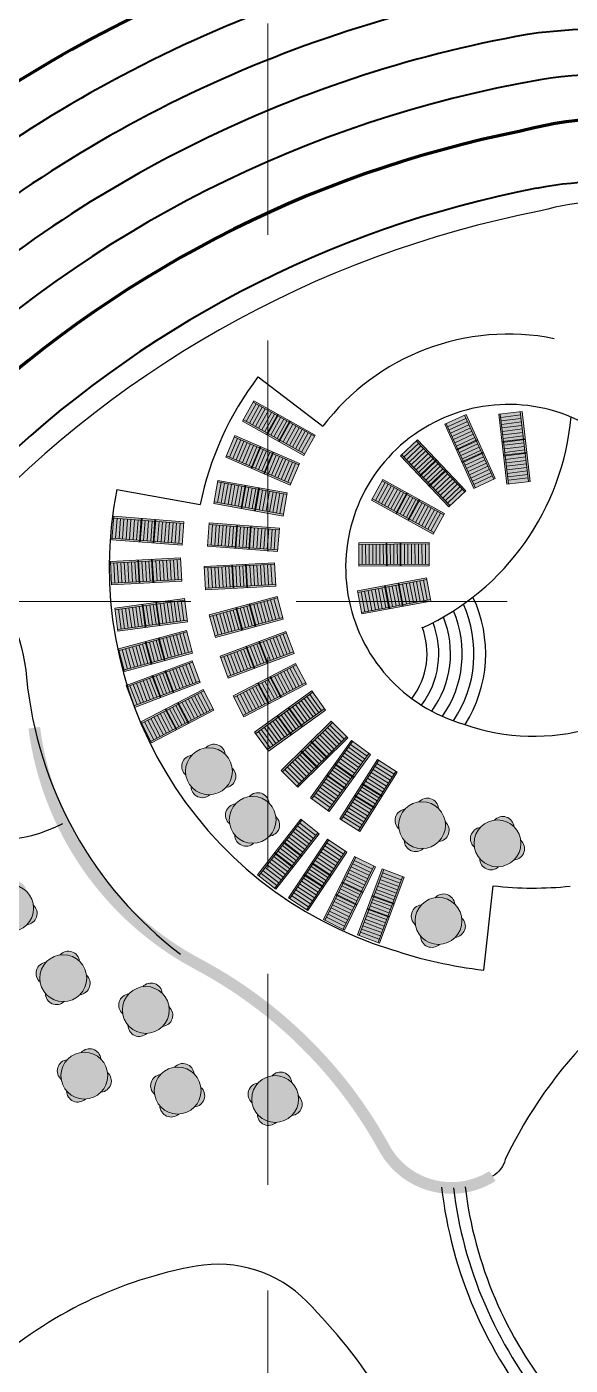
# Model space of a CAD drawing. Header units: feet. Extents: x 10084 to 13321, y 3329 to 8503.
# Drawn here: x 10956.2 to 11002.6, y 4882.5 to 4996.6 of the extents above; entities that cross this region are included whole.
import ezdxf

# ---------------------------------------------------------------- set-up
doc = ezdxf.new("R2010")
doc.units = ezdxf.units.FT
doc.header["$LTSCALE"] = 40
doc.header["$MEASUREMENT"] = 0
doc.linetypes.add('DASHED', pattern=[0.75, 0.5, -0.25])
doc.linetypes.add('HIDDEN', pattern=[0.375, 0.25, -0.125])
for name, color, linetype in [('amenity center', 31, 'Continuous'), ('GRID', 254, 'DASHED'), ('Level 1', 7, 'Continuous'), ('Level 8', 7, 'Continuous')]:
    doc.layers.add(name, color=color, linetype=linetype)

msp = doc.modelspace()

# ---------------------------------------------------------------- hatches: boundary and pattern name
at = {"layer": 'amenity center'}
for points in [[(10971.09, 4917.15), (10970.62, 4916.27, -0.242707), (10956.39, 4936.8), (10957.38, 4936.93, 0.242707)], [(10986.28, 4900.84), (10987.16, 4901.32, 0.1456), (10971.09, 4917.15), (10970.62, 4916.27, -0.1456)], [(10995.7, 4899.07), (10996.24, 4898.23, -0.435193), (10986.28, 4900.85), (10987.16, 4901.32, 0.435193)]]:
    msp.add_hatch(color=7, dxfattribs=at).paths.add_polyline_path(points)
at = {"layer": 'Level 8', "linetype": 'Continuous', "lineweight": 0}
for points in [[(10971.52, 4935.15, -0.658528), (10973.18, 4934.6, -0.163373), (10973.77, 4933.43, -0.644021), (10973.22, 4931.77, -0.183004), (10971.87, 4931.17, -0.65192), (10970.27, 4931.87, -0.130547), (10969.81, 4932.84, -0.639754), (10970.32, 4934.52, -0.175784)], [(10975.25, 4931, -0.658528), (10976.92, 4930.45, -0.163373), (10977.5, 4929.29, -0.644021), (10976.95, 4927.62, -0.183004), (10975.61, 4927.03, -0.65192), (10974, 4927.72, -0.130547), (10973.54, 4928.7, -0.639754), (10974.05, 4930.38, -0.175784)], [(10989.71, 4930.54, -0.658528), (10991.37, 4929.99, -0.163373), (10991.96, 4928.83, -0.644021), (10991.4, 4927.16, -0.183004), (10990.06, 4926.56, -0.65192), (10988.45, 4927.26, -0.130547), (10988, 4928.24, -0.639754), (10988.51, 4929.92, -0.175784)], [(10996.15, 4928.99, -0.658528), (10997.81, 4928.44, -0.163373), (10998.4, 4927.27, -0.644021), (10997.84, 4925.61, -0.183004), (10996.5, 4925.01, -0.65192), (10994.89, 4925.71, -0.130547), (10994.44, 4926.69, -0.639754), (10994.95, 4928.37, -0.175784)], [(10954.57, 4923.46, -0.658528), (10956.23, 4922.91, -0.163373), (10956.82, 4921.75, -0.644021), (10956.26, 4920.08, -0.183004), (10954.92, 4919.48, -0.65192), (10953.31, 4920.18, -0.130547), (10952.86, 4921.16, -0.639754), (10953.37, 4922.84, -0.175784)], [(10991.1, 4922.38, -0.658528), (10992.77, 4921.83, -0.163373), (10993.35, 4920.66, -0.644021), (10992.8, 4919, -0.183004), (10991.46, 4918.4, -0.65192), (10989.85, 4919.1, -0.130547), (10989.4, 4920.08, -0.639754), (10989.9, 4921.76, -0.175784)], [(10959.09, 4917.5, -0.658528), (10960.75, 4916.95, -0.163373), (10961.34, 4915.78, -0.644021), (10960.79, 4914.12, -0.183004), (10959.44, 4913.52, -0.65192), (10957.83, 4914.22, -0.130547), (10957.38, 4915.2, -0.639754), (10957.89, 4916.88, -0.175784)], [(10966.14, 4914.79, -0.658528), (10967.81, 4914.24, -0.163373), (10968.39, 4913.07, -0.644021), (10967.84, 4911.41, -0.183004), (10966.5, 4910.81, -0.65192), (10964.89, 4911.51, -0.130547), (10964.44, 4912.49, -0.639754), (10964.94, 4914.17, -0.175784)], [(10960.9, 4909.19, -0.658528), (10962.56, 4908.64, -0.163373), (10963.15, 4907.47, -0.644021), (10962.59, 4905.81, -0.183004), (10961.25, 4905.21, -0.65192), (10959.64, 4905.91, -0.130547), (10959.19, 4906.89, -0.639754), (10959.7, 4908.57, -0.175784)], [(10968.85, 4907.92, -0.658528), (10970.52, 4907.37, -0.163373), (10971.1, 4906.21, -0.644021), (10970.55, 4904.54, -0.183004), (10969.21, 4903.94, -0.65192), (10967.6, 4904.64, -0.130547), (10967.15, 4905.62, -0.639754), (10967.66, 4907.3, -0.175784)], [(10977.17, 4907.2, -0.658528), (10978.84, 4906.65, -0.163373), (10979.42, 4905.48, -0.644021), (10978.87, 4903.82, -0.183004), (10977.53, 4903.22, -0.65192), (10975.92, 4903.92, -0.130547), (10975.47, 4904.9, -0.639754), (10975.98, 4906.58, -0.175784)]]:
    msp.add_hatch(color=7, dxfattribs=at).paths.add_polyline_path(points)

# ---------------------------------------------------------------- linework, layer by layer
at = {"layer": 'amenity center', "color": 7}
for p, q in [((10975.98, 4966.77), (10981.51, 4962.57)), ((10963.94, 4957.18), (10971.05, 4955.89)), ((10995.24, 4916.21), (10996.05, 4923.39))]:
    msp.add_line(p, q, dxfattribs=at)
at = {"layer": 'amenity center', "color": 7, "ltscale": 100, "flags": 128}
msp.add_lwpolyline([(11019.02, 4977.96, 0.219647), (11000.11, 4980.92, 0.163548), (10949.94, 4952.46)], format="xyb", dxfattribs=at)
at = {"layer": 'amenity center', "color": 7, "flags": 128}
for points in [[(11039.65, 4973.75), (11025.93, 4971.81), (11025.93, 4971.81, 0.234085), (11016.77, 4964.6, -0.264082), (11010.26, 4961.64, -0.195173), (11004.1, 4962.67, 1.122536), (10993.54, 4937.17, 0.324137), (11013.43, 4942.97, -0.221236), (11035.9, 4951.09), (11035.9, 4951.09, 0.361224), (11049.84, 4959.9, 0.496013), (11039.65, 4973.75)], [(10963.94, 4957.18, 0.384941), (10987.36, 4917.97, 0.053527), (10995.24, 4916.21)], [(10950.27, 4952.81), (10952.25, 4950.51), (10952.25, 4950.51, -0.154541), (10956.23, 4941.14, 0.209057), (10969.35, 4917.57)], [(10945.75, 4929.44), (10948.43, 4928.31), (10948.43, 4928.31, 0.222526), (10959.32, 4928.7)], [(11004.67, 4922.21), (11006.41, 4917.84), (11006.41, 4917.84, -0.283343), (11004.72, 4910.86, 0.086741), (10997.07, 4900.07, -0.219861), (10995.97, 4898.65)], [(10975.62, 4862.76), (10978.91, 4862.35), (10978.91, 4862.35, 0.368693), (10988.5, 4870.29, 0.18739), (10986.58, 4879.88, 0.052592), (10980.14, 4887.96, 0.246937), (10970.69, 4890.97, 0.138303), (10953.15, 4882.48), (10953.15, 4882.48, -0.053735), (10945.06, 4876.73, 0.864338), (10950.41, 4862.76), (10950.41, 4862.76, -0.091176), (10971.78, 4863.59, -0.033734), (10975.62, 4862.76)]]:
    msp.add_lwpolyline(points, format="xyb", dxfattribs=at)
at = {"layer": 'amenity center', "color": 7}
for centre, radius, start, end in [((10997.34, 4950.53), 19.89, 78.6678, 142.7705), ((10997.34, 4950.53), 26.84, 142.7705, 168.479), ((10980.81, 4965.32), 21.96, 294.7541, 354.8694), ((10984.14, 4943.18), 10.26, 326.1094, 24.2303), ((10984.14, 4943.18), 11.26, 327.5543, 25.3458), ((10984.14, 4943.18), 8.26, 323.6632, 22.1729), ((10984.14, 4943.18), 9.26, 324.7849, 23.1674), ((10984.14, 4943.18), 6.26, 322.8158, 21.2713), ((10984.14, 4943.18), 7.26, 322.8158, 21.2713), ((10999.48, 4953.8), 30.6, 263.5708, 275.8789), ((11028.4, 4901.96), 37.01, 186.6184, 220.1767), ((11028.4, 4901.96), 36.01, 186.8856, 219.5997), ((11028.4, 4901.96), 35.01, 186.9129, 219.3002)]:
    msp.add_arc(centre, radius, start, end, dxfattribs=at)
at = {"layer": 'GRID', "color": 252, "linetype": 'HIDDEN', "lineweight": 0, "ltscale": 1.8}
for p, q in [((10976.84, 3736.89), (10976.76, 8414.93)), ((10169.24, 4947.64), (13236.21, 4947.64))]:
    msp.add_line(p, q, dxfattribs=at)
at = {"layer": 'Level 1', "color": 5, "linetype": 'Continuous', "lineweight": 70}
for centre, radius, start, end in [((11017.37, 4892.06), 117.52, 102.5721, 133.8134), ((11006.36, 4958.95), 29.84, 46.9915, 105.2866), ((11017.37, 4892.06), 97.52, 101.1582, 133.8134)]:
    msp.add_arc(centre, radius, start, end, dxfattribs=at)
at = {"layer": 'Level 1', "color": 5, "linetype": 'Continuous', "lineweight": 40}
for centre, radius, start, end in [((11017.37, 4892.06), 113.52, 101.9171, 133.8134), ((11002.39, 4963.02), 41, 51.9209, 101.9171), ((11003.37, 4962.2), 38, 51.1198, 101.289), ((11017.37, 4892.06), 109.52, 101.289, 133.8134), ((11004.4, 4961.38), 35, 50.027, 100.5945), ((11017.37, 4892.06), 105.52, 100.5945, 133.8134), ((11017.37, 4892.06), 101.52, 99.8236, 133.8134), ((11005.5, 4960.56), 32, 48.533, 99.8236), ((11017.13, 4892.51), 92, 100.8988, 134.2918), ((11005.79, 4951.42), 32, 58.4047, 100.8988)]:
    msp.add_arc(centre, radius, start, end, dxfattribs=at)
at = {"layer": 'Level 8', "color": 7, "linetype": 'Continuous', "lineweight": 0}
for p, q in [((10975.62, 4964.74), (10974.65, 4963)), ((10974.98, 4962.98), (10975.81, 4964.48)), ((10975.24, 4962.83), (10976.07, 4964.34)), ((10975.5, 4962.69), (10976.33, 4964.19)), ((10975.56, 4964.62), (10980.8, 4961.71)), ((10980.86, 4961.82), (10975.62, 4964.74)), ((10974.73, 4963.11), (10979.94, 4960.21)), ((10975.76, 4962.54), (10976.59, 4964.05)), ((10976.03, 4962.4), (10976.86, 4963.9)), ((10976.29, 4962.25), (10977.12, 4963.75)), ((10976.55, 4962.11), (10977.38, 4963.61)), ((10976.7, 4961.85), (10977.67, 4963.6)), ((10976.77, 4961.82), (10977.73, 4963.57)), ((10977.08, 4961.82), (10977.9, 4963.32)), ((10977.34, 4961.67), (10978.17, 4963.17)), ((10977.6, 4961.53), (10978.43, 4963.02)), ((10977.73, 4961.28), (10978.7, 4963.03)), ((10993.72, 4963.56), (10991.9, 4962.73)), ((10992.15, 4962.52), (10993.71, 4963.24)), ((10993.6, 4963.5), (10996.09, 4958.05)), ((10996.21, 4958.1), (10993.72, 4963.56)), ((10998.5, 4963.83), (10996.52, 4963.6)), ((10996.52, 4963.6), (10997.21, 4957.64)), ((10996.64, 4963.6), (10997.35, 4957.67)), ((10996.68, 4963.32), (10998.39, 4963.53)), ((10996.71, 4963.02), (10998.42, 4963.23)), ((10998.35, 4963.81), (10999.06, 4957.86)), ((10999.2, 4957.87), (10998.5, 4963.83)), ((10974.65, 4963), (10979.88, 4960.07)), ((10977.79, 4961.25), (10978.76, 4963)), ((10978.12, 4961.23), (10978.95, 4962.73)), ((10978.38, 4961.08), (10979.22, 4962.59)), ((10978.65, 4960.93), (10979.48, 4962.44)), ((10978.91, 4960.79), (10979.74, 4962.3)), ((10979.17, 4960.64), (10980, 4962.15)), ((10979.43, 4960.5), (10980.26, 4962)), ((10979.7, 4960.35), (10980.53, 4961.86)), ((10991.9, 4962.73), (10994.38, 4957.27)), ((10992.03, 4962.78), (10994.51, 4957.35)), ((10992.28, 4962.25), (10993.84, 4962.97)), ((10992.4, 4961.97), (10993.96, 4962.69)), ((10992.53, 4961.7), (10994.09, 4962.42)), ((10992.65, 4961.43), (10994.21, 4962.15)), ((10992.78, 4961.16), (10994.34, 4961.88)), ((10996.75, 4962.72), (10998.46, 4962.93)), ((10996.79, 4962.43), (10998.49, 4962.63)), ((10996.82, 4962.13), (10998.53, 4962.34)), ((10996.86, 4961.83), (10998.56, 4962.04)), ((10974.01, 4961.77), (10973.22, 4959.93)), ((10973.55, 4959.94), (10974.22, 4961.52)), ((10973.83, 4959.82), (10974.5, 4961.4)), ((10973.96, 4961.63), (10979.47, 4959.27)), ((10979.52, 4959.39), (10974.01, 4961.77)), ((10974.1, 4959.7), (10974.77, 4961.28)), ((10974.38, 4959.58), (10975.05, 4961.17)), ((10974.65, 4959.47), (10975.32, 4961.05)), ((10974.93, 4959.35), (10975.6, 4960.93)), ((10975.21, 4959.23), (10975.88, 4960.81)), ((10975.38, 4959), (10976.16, 4960.84)), ((10975.45, 4958.97), (10976.23, 4960.81)), ((10979.88, 4960.07), (10980.86, 4961.82)), ((10989.58, 4961.42), (10988.13, 4960.05)), ((10988.43, 4959.93), (10989.68, 4961.11)), ((10988.64, 4959.71), (10989.88, 4960.9)), ((10989.48, 4961.32), (10993.61, 4956.97)), ((10993.7, 4957.06), (10989.58, 4961.42)), ((10992.88, 4960.59), (10994.69, 4961.43)), ((10992.91, 4960.88), (10994.46, 4961.6)), ((10992.91, 4960.53), (10994.72, 4961.36)), ((10993.16, 4960.34), (10994.71, 4961.06)), ((10993.28, 4960.07), (10994.84, 4960.78)), ((10996.78, 4961.26), (10998.76, 4961.5)), ((10996.79, 4961.19), (10998.77, 4961.43)), ((10996.9, 4961.53), (10998.6, 4961.74)), ((10996.97, 4960.94), (10998.67, 4961.14)), ((10997.01, 4960.64), (10998.7, 4960.85)), ((10973.22, 4959.93), (10978.73, 4957.55)), ((10973.29, 4960.05), (10978.77, 4957.69)), ((10975.76, 4959), (10976.43, 4960.57)), ((10976.03, 4958.88), (10976.7, 4960.46)), ((10976.31, 4958.76), (10976.98, 4960.34)), ((10976.46, 4958.53), (10977.24, 4960.37)), ((10976.52, 4958.5), (10977.31, 4960.34)), ((10976.86, 4958.52), (10977.53, 4960.1)), ((10977.13, 4958.4), (10977.81, 4959.98)), ((10977.41, 4958.28), (10978.08, 4959.86)), ((10977.68, 4958.16), (10978.36, 4959.75)), ((10977.96, 4958.04), (10978.63, 4959.63)), ((10988.13, 4960.05), (10992.25, 4955.69)), ((10988.24, 4960.13), (10992.34, 4955.8)), ((10988.85, 4959.49), (10990.09, 4960.68)), ((10989.05, 4959.27), (10990.3, 4960.46)), ((10989.26, 4959.06), (10990.5, 4960.24)), ((10989.47, 4958.84), (10990.71, 4960.03)), ((10989.68, 4958.62), (10990.91, 4959.81)), ((10989.74, 4958.34), (10991.19, 4959.72)), ((10989.79, 4958.29), (10991.24, 4959.67)), ((10993.36, 4959.52), (10995.18, 4960.36)), ((10993.39, 4959.46), (10995.21, 4960.29)), ((10993.41, 4959.8), (10994.96, 4960.51)), ((10993.65, 4959.24), (10995.21, 4959.97)), ((10993.77, 4958.97), (10995.33, 4959.69)), ((10996.92, 4960.1), (10998.9, 4960.34)), ((10996.92, 4960.03), (10998.91, 4960.27)), ((10997.04, 4960.34), (10998.74, 4960.55)), ((10997.1, 4959.74), (10998.81, 4959.95)), ((10997.14, 4959.45), (10998.84, 4959.66)), ((10978.24, 4957.92), (10978.91, 4959.51)), ((10978.51, 4957.81), (10979.18, 4959.39)), ((10978.73, 4957.55), (10979.52, 4959.39)), ((10990.09, 4958.19), (10991.33, 4959.37)), ((10990.3, 4957.97), (10991.53, 4959.15)), ((10990.5, 4957.76), (10991.74, 4958.94)), ((10990.55, 4957.48), (10992, 4958.86)), ((10990.6, 4957.43), (10992.05, 4958.81)), ((10990.91, 4957.31), (10992.15, 4958.5)), ((10993.9, 4958.7), (10995.46, 4959.42)), ((10994.02, 4958.43), (10995.58, 4959.15)), ((10994.14, 4958.15), (10995.71, 4958.87)), ((10994.27, 4957.88), (10995.83, 4958.6)), ((10997.17, 4959.15), (10998.88, 4959.36)), ((10997.21, 4958.85), (10998.92, 4959.06)), ((10997.24, 4958.55), (10998.95, 4958.76)), ((10997.28, 4958.25), (10998.99, 4958.46)), ((10972.56, 4957.95), (10972.21, 4955.98)), ((10972.53, 4956.07), (10972.83, 4957.77)), ((10972.54, 4957.82), (10978.45, 4956.76)), ((10978.47, 4956.88), (10972.56, 4957.95)), ((10972.82, 4956.02), (10973.12, 4957.72)), ((10973.12, 4955.97), (10973.42, 4957.66)), ((10973.42, 4955.92), (10973.71, 4957.61)), ((10973.71, 4955.87), (10974.01, 4957.56)), ((10974.01, 4955.81), (10974.3, 4957.5)), ((10974.3, 4955.76), (10974.6, 4957.45)), ((10974.53, 4955.57), (10974.87, 4957.54)), ((10974.6, 4955.56), (10974.94, 4957.53)), ((10974.89, 4955.66), (10975.19, 4957.34)), ((10975.68, 4955.36), (10976.03, 4957.33)), ((10975.75, 4955.35), (10976.1, 4957.32)), ((10986.63, 4958.02), (10985.66, 4956.27)), ((10985.99, 4956.25), (10986.81, 4957.76)), ((10986.26, 4956.11), (10987.08, 4957.62)), ((10986.52, 4955.96), (10987.34, 4957.47)), ((10986.56, 4957.9), (10991.82, 4955.02)), ((10991.89, 4955.13), (10986.63, 4958.02)), ((10986.78, 4955.82), (10987.6, 4957.33)), ((10991.11, 4957.09), (10992.36, 4958.28)), ((10991.32, 4956.88), (10992.57, 4958.07)), ((10991.53, 4956.66), (10992.77, 4957.85)), ((10991.73, 4956.44), (10992.98, 4957.63)), ((10991.94, 4956.22), (10993.19, 4957.41)), ((10994.38, 4957.27), (10996.21, 4958.1)), ((10994.39, 4957.61), (10995.96, 4958.33)), ((10997.21, 4957.64), (10999.2, 4957.87)), ((10997.31, 4957.96), (10999.02, 4958.17)), ((10975.19, 4955.61), (10975.48, 4957.29)), ((10975.48, 4955.56), (10975.78, 4957.24)), ((10976.07, 4955.44), (10976.37, 4957.13)), ((10976.37, 4955.38), (10976.66, 4957.08)), ((10976.66, 4955.33), (10976.96, 4957.03)), ((10976.96, 4955.28), (10977.26, 4956.97)), ((10977.25, 4955.22), (10977.55, 4956.92)), ((10977.55, 4955.17), (10977.85, 4956.87)), ((10977.84, 4955.12), (10978.14, 4956.81)), ((10978.11, 4954.91), (10978.47, 4956.88)), ((10985.66, 4956.27), (10990.92, 4953.38)), ((10985.74, 4956.39), (10990.98, 4953.52)), ((10987.05, 4955.68), (10987.87, 4957.18)), ((10987.31, 4955.53), (10988.13, 4957.04)), ((10987.57, 4955.39), (10988.39, 4956.9)), ((10987.73, 4955.14), (10988.68, 4956.89)), ((10987.79, 4955.1), (10988.74, 4956.86)), ((10988.1, 4955.1), (10988.92, 4956.61)), ((10988.37, 4954.96), (10989.18, 4956.46)), ((10988.63, 4954.82), (10989.44, 4956.32)), ((10988.76, 4954.57), (10989.71, 4956.33)), ((10988.82, 4954.54), (10989.77, 4956.29)), ((10992.15, 4956.01), (10993.39, 4957.2)), ((10992.25, 4955.69), (10993.7, 4957.06)), ((10972.21, 4955.98), (10978.11, 4954.91)), ((10972.25, 4956.12), (10978.12, 4955.07)), ((10989.15, 4954.52), (10989.97, 4956.03)), ((10989.41, 4954.37), (10990.23, 4955.89)), ((10989.68, 4954.23), (10990.5, 4955.74)), ((10989.94, 4954.08), (10990.76, 4955.6)), ((10990.2, 4953.94), (10991.02, 4955.45)), ((10990.46, 4953.8), (10991.29, 4955.31)), ((10990.73, 4953.65), (10991.55, 4955.17)), ((10990.92, 4953.38), (10991.89, 4955.13)), ((10963.67, 4954.89), (10963.51, 4952.89)), ((10963.66, 4954.74), (10969.64, 4954.29)), ((10969.65, 4954.43), (10963.67, 4954.89)), ((10963.82, 4953), (10963.95, 4954.72)), ((10964.12, 4952.98), (10964.24, 4954.7)), ((10964.42, 4952.96), (10964.54, 4954.68)), ((10964.72, 4952.94), (10964.84, 4954.65)), ((10965.02, 4952.92), (10965.14, 4954.63)), ((10965.32, 4952.9), (10965.44, 4954.61)), ((10965.62, 4952.88), (10965.74, 4954.58)), ((10965.86, 4952.71), (10966.01, 4954.7)), ((10965.93, 4952.7), (10966.08, 4954.7)), ((10966.22, 4952.83), (10966.34, 4954.54)), ((10966.52, 4952.81), (10966.64, 4954.52)), ((10966.82, 4952.79), (10966.94, 4954.49)), ((10967.03, 4952.62), (10967.18, 4954.61)), ((10967.1, 4952.61), (10967.25, 4954.61)), ((10967.41, 4952.73), (10967.54, 4954.45)), ((10967.71, 4952.71), (10967.83, 4954.43)), ((10968.01, 4952.69), (10968.13, 4954.4)), ((10968.31, 4952.66), (10968.43, 4954.38)), ((10968.61, 4952.64), (10968.73, 4954.36)), ((10968.91, 4952.62), (10969.03, 4954.34)), ((10969.21, 4952.6), (10969.33, 4954.31)), ((10969.5, 4952.43), (10969.65, 4954.43)), ((10971.82, 4954.33), (10971.67, 4952.34)), ((10971.81, 4954.19), (10977.79, 4953.74)), ((10977.8, 4953.87), (10971.82, 4954.33)), ((10971.98, 4952.45), (10972.1, 4954.17)), ((10972.28, 4952.43), (10972.4, 4954.15)), ((10972.58, 4952.41), (10972.7, 4954.12)), ((10972.87, 4952.39), (10973, 4954.1)), ((10973.17, 4952.37), (10973.3, 4954.08)), ((10973.47, 4952.34), (10973.6, 4954.06)), ((10973.77, 4952.32), (10973.89, 4954.03)), ((10974.02, 4952.16), (10974.16, 4954.15)), ((10974.09, 4952.15), (10974.23, 4954.15)), ((10974.37, 4952.28), (10974.49, 4953.99)), ((10974.67, 4952.26), (10974.79, 4953.96)), ((10974.97, 4952.24), (10975.09, 4953.94)), ((10975.19, 4952.07), (10975.33, 4954.06)), ((10975.26, 4952.06), (10975.4, 4954.06)), ((10975.57, 4952.18), (10975.69, 4953.9)), ((10975.87, 4952.16), (10975.99, 4953.87)), ((10977.65, 4951.88), (10977.8, 4953.87)), ((10963.51, 4952.89), (10969.5, 4952.43)), ((10963.54, 4953.03), (10969.49, 4952.57)), ((10976.16, 4952.13), (10976.29, 4953.85)), ((10976.46, 4952.11), (10976.59, 4953.83)), ((10976.76, 4952.09), (10976.89, 4953.81)), ((10977.06, 4952.07), (10977.18, 4953.78)), ((10977.36, 4952.04), (10977.48, 4953.76)), ((10971.67, 4952.34), (10977.65, 4951.88)), ((10971.69, 4952.47), (10977.65, 4952.02)), ((10990.57, 4952.66), (10984.57, 4952.64)), ((10984.57, 4952.64), (10984.58, 4950.64)), ((10984.57, 4952.5), (10990.57, 4952.53)), ((10984.87, 4950.78), (10984.86, 4952.5)), ((10985.17, 4950.78), (10985.16, 4952.5)), ((10985.47, 4950.78), (10985.46, 4952.5)), ((10985.77, 4950.79), (10985.76, 4952.5)), ((10986.07, 4950.79), (10986.06, 4952.5)), ((10986.37, 4950.79), (10986.36, 4952.51)), ((10986.67, 4950.79), (10986.66, 4952.51)), ((10986.93, 4950.65), (10986.91, 4952.65)), ((10987, 4950.65), (10986.98, 4952.65)), ((10987.27, 4950.8), (10987.26, 4952.51)), ((10987.57, 4950.8), (10987.56, 4952.51)), ((10987.87, 4950.8), (10987.86, 4952.51)), ((10988.1, 4950.65), (10988.09, 4952.65)), ((10988.17, 4950.65), (10988.16, 4952.65)), ((10988.47, 4950.8), (10988.46, 4952.52)), ((10988.77, 4950.8), (10988.76, 4952.52)), ((10989.07, 4950.8), (10989.06, 4952.52)), ((10989.37, 4950.8), (10989.36, 4952.52)), ((10989.67, 4950.8), (10989.66, 4952.52)), ((10989.97, 4950.8), (10989.96, 4952.52)), ((10990.27, 4950.8), (10990.26, 4952.53)), ((10990.58, 4950.66), (10990.57, 4952.66)), ((10969.37, 4951.35), (10963.38, 4951.04)), ((10963.38, 4951.04), (10963.48, 4949.04)), ((10963.39, 4950.9), (10969.38, 4951.22)), ((10963.77, 4949.2), (10963.67, 4950.92)), ((10964.07, 4949.22), (10963.97, 4950.93)), ((10964.37, 4949.23), (10964.27, 4950.95)), ((10964.67, 4949.25), (10964.57, 4950.97)), ((10964.97, 4949.27), (10964.87, 4950.98)), ((10965.27, 4949.29), (10965.17, 4951)), ((10965.57, 4949.3), (10965.47, 4951.01)), ((10965.83, 4949.17), (10965.72, 4951.17)), ((10965.9, 4949.17), (10965.79, 4951.17)), ((10966.17, 4949.34), (10966.07, 4951.05)), ((10966.47, 4949.36), (10966.37, 4951.06)), ((10966.77, 4949.37), (10966.67, 4951.08)), ((10967.01, 4949.23), (10966.89, 4951.23)), ((10967.08, 4949.23), (10966.96, 4951.23)), ((10967.37, 4949.39), (10967.27, 4951.11)), ((10967.67, 4949.41), (10967.57, 4951.13)), ((10967.97, 4949.42), (10967.87, 4951.14)), ((10968.27, 4949.44), (10968.17, 4951.16)), ((10968.57, 4949.46), (10968.47, 4951.17)), ((10968.87, 4949.47), (10968.77, 4951.19)), ((10969.17, 4949.49), (10969.07, 4951.21)), ((10969.47, 4949.35), (10969.37, 4951.35)), ((10977.38, 4950.93), (10971.39, 4950.62)), ((10971.39, 4950.62), (10971.5, 4948.62)), ((10971.4, 4950.49), (10977.39, 4950.81)), ((10971.79, 4948.79), (10971.69, 4950.5)), ((10972.09, 4948.8), (10971.99, 4950.52)), ((10972.39, 4948.82), (10972.29, 4950.54)), ((10972.69, 4948.84), (10972.59, 4950.55)), ((10972.99, 4948.85), (10972.89, 4950.57)), ((10973.29, 4948.87), (10973.19, 4950.58)), ((10973.59, 4948.89), (10973.49, 4950.6)), ((10973.85, 4948.75), (10973.73, 4950.75)), ((10973.92, 4948.76), (10973.81, 4950.76)), ((10974.18, 4948.92), (10974.09, 4950.63)), ((10974.48, 4948.94), (10974.39, 4950.65)), ((10974.78, 4948.96), (10974.69, 4950.66)), ((10975.02, 4948.82), (10974.91, 4950.81)), ((10975.09, 4948.82), (10974.98, 4950.82)), ((10975.38, 4948.98), (10975.28, 4950.7)), ((10975.68, 4948.99), (10975.58, 4950.71)), ((10975.98, 4949.01), (10975.88, 4950.73)), ((10976.28, 4949.03), (10976.18, 4950.74)), ((10976.58, 4949.04), (10976.48, 4950.76)), ((10976.88, 4949.06), (10976.78, 4950.78)), ((10977.18, 4949.07), (10977.08, 4950.79)), ((10977.49, 4948.94), (10977.38, 4950.93)), ((10984.58, 4950.64), (10990.58, 4950.66)), ((10984.59, 4950.78), (10990.56, 4950.81)), ((10963.48, 4949.04), (10969.47, 4949.35)), ((10963.49, 4949.18), (10969.45, 4949.5)), ((10990.36, 4949.64), (10984.46, 4948.53)), ((10984.5, 4948.39), (10990.39, 4949.5)), ((10989.82, 4947.64), (10989.49, 4949.33)), ((10990.11, 4947.7), (10989.79, 4949.39)), ((10990.41, 4947.76), (10990.08, 4949.45)), ((10990.73, 4947.67), (10990.36, 4949.64)), ((10971.5, 4948.77), (10977.47, 4949.09)), ((10971.5, 4948.62), (10977.49, 4948.94)), ((10984.46, 4948.53), (10984.83, 4946.57)), ((10985.1, 4946.75), (10984.78, 4948.44)), ((10985.4, 4946.81), (10985.07, 4948.5)), ((10985.69, 4946.87), (10985.37, 4948.55)), ((10985.99, 4946.92), (10985.66, 4948.61)), ((10986.28, 4946.98), (10985.96, 4948.67)), ((10986.58, 4947.04), (10986.25, 4948.72)), ((10986.87, 4947.09), (10986.54, 4948.78)), ((10987.15, 4947), (10986.77, 4948.96)), ((10987.22, 4947.01), (10986.84, 4948.97)), ((10987.46, 4947.21), (10987.13, 4948.89)), ((10987.75, 4947.27), (10987.43, 4948.94)), ((10988.05, 4947.32), (10987.72, 4949)), ((10988.3, 4947.21), (10987.92, 4949.18)), ((10988.37, 4947.23), (10987.99, 4949.19)), ((10988.64, 4947.42), (10988.31, 4949.11)), ((10988.93, 4947.48), (10988.61, 4949.17)), ((10989.23, 4947.53), (10988.9, 4949.22)), ((10989.52, 4947.59), (10989.2, 4949.28)), ((10969.71, 4947.88), (10963.76, 4947.07)), ((10963.76, 4947.07), (10964.03, 4945.09)), ((10963.78, 4946.93), (10969.72, 4947.75)), ((10964.9, 4945.35), (10964.66, 4947.05)), ((10965.2, 4945.39), (10964.96, 4947.09)), ((10965.5, 4945.43), (10965.26, 4947.13)), ((10965.79, 4945.48), (10965.55, 4947.17)), ((10966.09, 4945.52), (10965.85, 4947.22)), ((10966.36, 4945.41), (10966.08, 4947.39)), ((10966.43, 4945.42), (10966.15, 4947.4)), ((10966.68, 4945.6), (10966.44, 4947.3)), ((10966.98, 4945.64), (10966.74, 4947.34)), ((10967.28, 4945.69), (10967.04, 4947.38)), ((10967.53, 4945.56), (10967.25, 4947.54)), ((10967.6, 4945.57), (10967.32, 4947.55)), ((10967.87, 4945.75), (10967.63, 4947.46)), ((10968.17, 4945.8), (10967.93, 4947.5)), ((10968.47, 4945.84), (10968.23, 4947.54)), ((10968.77, 4945.88), (10968.53, 4947.58)), ((10969.06, 4945.92), (10968.82, 4947.62)), ((10969.36, 4945.96), (10969.12, 4947.66)), ((10969.66, 4946), (10969.42, 4947.7)), ((10969.97, 4945.89), (10969.71, 4947.88)), ((10977.61, 4948.06), (10971.81, 4946.49)), ((10971.86, 4946.35), (10977.64, 4947.93)), ((10974.61, 4945.17), (10974.08, 4947.1)), ((10974.68, 4945.19), (10974.15, 4947.12)), ((10974.9, 4945.41), (10974.45, 4947.06)), ((10975.19, 4945.49), (10974.74, 4947.14)), ((10975.48, 4945.57), (10975.03, 4947.22)), ((10975.74, 4945.48), (10975.21, 4947.41)), ((10975.81, 4945.5), (10975.28, 4947.43)), ((10976.06, 4945.71), (10975.61, 4947.37)), ((10976.35, 4945.79), (10975.89, 4947.45)), ((10976.64, 4945.87), (10976.18, 4947.53)), ((10976.93, 4945.95), (10976.47, 4947.61)), ((10977.22, 4946.03), (10976.76, 4947.69)), ((10977.51, 4946.11), (10977.05, 4947.77)), ((10977.8, 4946.19), (10977.34, 4947.85)), ((10978.13, 4946.13), (10977.61, 4948.06)), ((10984.82, 4946.7), (10990.69, 4947.81)), ((10984.83, 4946.57), (10990.73, 4947.67)), ((10964.02, 4945.23), (10969.94, 4946.04)), ((10964.03, 4945.09), (10969.97, 4945.89)), ((10964.31, 4945.27), (10964.07, 4946.97)), ((10964.6, 4945.31), (10964.36, 4947.01)), ((10971.81, 4946.49), (10972.34, 4944.56)), ((10972.59, 4944.77), (10972.13, 4946.43)), ((10972.31, 4944.69), (10978.08, 4946.26)), ((10972.34, 4944.56), (10978.13, 4946.13)), ((10972.88, 4944.85), (10972.42, 4946.51)), ((10973.17, 4944.93), (10972.71, 4946.59)), ((10973.46, 4945.01), (10973, 4946.66)), ((10973.75, 4945.09), (10973.29, 4946.74)), ((10974.04, 4945.17), (10973.58, 4946.82)), ((10974.33, 4945.25), (10973.87, 4946.9)), ((10969.87, 4945.16), (10964.08, 4943.59)), ((10964.12, 4943.45), (10969.9, 4945.03)), ((10969.48, 4943.13), (10969.02, 4944.79)), ((10969.77, 4943.21), (10969.31, 4944.87)), ((10970.06, 4943.29), (10969.6, 4944.95)), ((10970.39, 4943.23), (10969.87, 4945.16)), ((10978.36, 4945.07), (10972.74, 4942.96)), ((10972.79, 4942.84), (10978.41, 4944.95)), ((10978.73, 4943.23), (10978.12, 4944.84)), ((10979.06, 4943.19), (10978.36, 4945.07)), ((10965.14, 4941.95), (10964.68, 4943.61)), ((10965.43, 4942.03), (10964.97, 4943.69)), ((10965.72, 4942.11), (10965.26, 4943.77)), ((10966.01, 4942.19), (10965.55, 4943.84)), ((10966.3, 4942.27), (10965.84, 4943.92)), ((10966.59, 4942.35), (10966.13, 4944)), ((10966.87, 4942.27), (10966.34, 4944.2)), ((10966.94, 4942.29), (10966.41, 4944.22)), ((10967.16, 4942.51), (10966.71, 4944.16)), ((10967.45, 4942.59), (10967, 4944.24)), ((10967.74, 4942.67), (10967.29, 4944.32)), ((10968, 4942.58), (10967.47, 4944.51)), ((10968.07, 4942.6), (10967.54, 4944.53)), ((10968.32, 4942.82), (10967.87, 4944.47)), ((10968.61, 4942.89), (10968.16, 4944.55)), ((10968.9, 4942.97), (10968.45, 4944.63)), ((10969.19, 4943.05), (10968.73, 4944.71)), ((10975.65, 4941.92), (10974.94, 4943.79)), ((10975.71, 4941.95), (10975, 4943.82)), ((10975.92, 4942.18), (10975.31, 4943.78)), ((10976.2, 4942.29), (10975.59, 4943.89)), ((10976.48, 4942.4), (10975.87, 4944)), ((10976.75, 4942.33), (10976.04, 4944.2)), ((10976.81, 4942.36), (10976.1, 4944.23)), ((10977.04, 4942.6), (10976.43, 4944.21)), ((10977.32, 4942.7), (10976.71, 4944.31)), ((10977.61, 4942.81), (10976.99, 4944.42)), ((10977.89, 4942.91), (10977.27, 4944.52)), ((10978.17, 4943.02), (10977.55, 4944.63)), ((10978.45, 4943.13), (10977.83, 4944.73)), ((10964.08, 4943.59), (10964.6, 4941.66)), ((10964.85, 4941.87), (10964.39, 4943.53)), ((10964.58, 4941.8), (10970.34, 4943.36)), ((10964.6, 4941.66), (10970.39, 4943.23)), ((10970.35, 4942.58), (10964.73, 4940.48)), ((10964.78, 4940.35), (10970.39, 4942.46)), ((10971.05, 4940.71), (10970.35, 4942.58)), ((10972.74, 4942.96), (10973.44, 4941.09)), ((10973.67, 4941.33), (10973.06, 4942.94)), ((10973.95, 4941.44), (10973.34, 4943.04)), ((10973.41, 4941.23), (10978.99, 4943.33)), ((10973.44, 4941.09), (10979.06, 4943.19)), ((10974.23, 4941.54), (10973.62, 4943.15)), ((10974.51, 4941.65), (10973.9, 4943.26)), ((10974.8, 4941.76), (10974.18, 4943.36)), ((10975.08, 4941.86), (10974.47, 4943.47)), ((10975.36, 4941.97), (10974.75, 4943.57)), ((10967.7, 4939.46), (10966.99, 4941.33)), ((10968.18, 4939.81), (10967.57, 4941.4)), ((10968.46, 4939.91), (10967.85, 4941.51)), ((10968.73, 4939.85), (10968.02, 4941.72)), ((10968.8, 4939.87), (10968.09, 4941.74)), ((10969.03, 4940.11), (10968.42, 4941.72)), ((10969.31, 4940.22), (10968.7, 4941.83)), ((10969.59, 4940.32), (10968.98, 4941.93)), ((10969.87, 4940.43), (10969.26, 4942.04)), ((10970.15, 4940.54), (10969.54, 4942.14)), ((10970.43, 4940.64), (10969.82, 4942.25)), ((10970.71, 4940.75), (10970.1, 4942.36)), ((10979.18, 4942.34), (10973.85, 4939.58)), ((10973.92, 4939.45), (10979.24, 4942.22)), ((10978.44, 4939.86), (10977.63, 4941.39)), ((10978.7, 4940), (10977.9, 4941.52)), ((10978.97, 4940.14), (10978.17, 4941.66)), ((10979.24, 4940.28), (10978.43, 4941.8)), ((10979.5, 4940.42), (10978.7, 4941.94)), ((10979.77, 4940.56), (10978.96, 4942.08)), ((10980.1, 4940.57), (10979.18, 4942.34)), ((10964.73, 4940.48), (10965.43, 4938.6)), ((10965.66, 4938.85), (10965.05, 4940.45)), ((10965.94, 4938.95), (10965.33, 4940.56)), ((10965.39, 4938.74), (10970.98, 4940.85)), ((10965.43, 4938.6), (10971.05, 4940.71)), ((10966.22, 4939.06), (10965.61, 4940.66)), ((10966.5, 4939.17), (10965.89, 4940.77)), ((10966.78, 4939.27), (10966.17, 4940.88)), ((10967.06, 4939.38), (10966.45, 4940.98)), ((10967.34, 4939.49), (10966.73, 4941.09)), ((10967.63, 4939.44), (10966.92, 4941.31)), ((10967.9, 4939.7), (10967.29, 4941.3)), ((10974.73, 4937.93), (10980.02, 4940.69)), ((10974.78, 4937.8), (10980.1, 4940.57)), ((10976.31, 4938.76), (10975.51, 4940.28)), ((10976.57, 4938.9), (10975.77, 4940.41)), ((10976.87, 4938.88), (10975.94, 4940.66)), ((10976.93, 4938.92), (10976, 4940.69)), ((10977.1, 4939.18), (10976.3, 4940.69)), ((10977.37, 4939.32), (10976.57, 4940.83)), ((10977.63, 4939.46), (10976.84, 4940.97)), ((10977.91, 4939.43), (10976.98, 4941.2)), ((10977.97, 4939.46), (10977.04, 4941.23)), ((10978.17, 4939.72), (10977.37, 4941.25)), ((10971.3, 4940.13), (10965.98, 4937.37)), ((10966.05, 4937.24), (10971.36, 4940.01)), ((10970.56, 4937.65), (10969.76, 4939.18)), ((10970.83, 4937.79), (10970.02, 4939.32)), ((10971.09, 4937.93), (10970.29, 4939.45)), ((10971.36, 4938.07), (10970.56, 4939.59)), ((10971.62, 4938.21), (10970.82, 4939.73)), ((10971.89, 4938.35), (10971.09, 4939.87)), ((10972.22, 4938.36), (10971.3, 4940.13)), ((10973.85, 4939.58), (10974.78, 4937.8)), ((10974.98, 4938.06), (10974.18, 4939.58)), ((10975.24, 4938.2), (10974.44, 4939.72)), ((10975.51, 4938.34), (10974.71, 4939.86)), ((10975.78, 4938.48), (10974.98, 4940)), ((10976.04, 4938.62), (10975.24, 4940.14)), ((10980.57, 4940), (10975.69, 4936.5)), ((10975.78, 4936.39), (10980.64, 4939.89)), ((10980.67, 4937.79), (10979.66, 4939.19)), ((10980.92, 4937.97), (10979.91, 4939.36)), ((10981.16, 4938.14), (10980.15, 4939.54)), ((10981.4, 4938.32), (10980.39, 4939.71)), ((10981.73, 4938.37), (10980.57, 4940)), ((10966.85, 4935.72), (10972.14, 4938.48)), ((10966.9, 4935.59), (10972.22, 4938.36)), ((10968.16, 4936.41), (10967.36, 4937.93)), ((10968.43, 4936.55), (10967.63, 4938.07)), ((10968.69, 4936.69), (10967.9, 4938.21)), ((10968.99, 4936.68), (10968.06, 4938.45)), ((10969.05, 4936.71), (10968.12, 4938.48)), ((10969.23, 4936.97), (10968.43, 4938.48)), ((10969.49, 4937.11), (10968.69, 4938.62)), ((10969.76, 4937.25), (10968.96, 4938.76)), ((10970.03, 4937.22), (10969.1, 4938.99)), ((10970.09, 4937.25), (10969.16, 4939.02)), ((10970.29, 4937.51), (10969.49, 4939.04)), ((10976.79, 4935), (10981.63, 4938.49)), ((10976.86, 4934.88), (10981.73, 4938.37)), ((10978.83, 4936.29), (10977.65, 4937.91)), ((10978.96, 4936.57), (10977.96, 4937.96)), ((10979.21, 4936.75), (10978.2, 4938.13)), ((10979.45, 4936.93), (10978.44, 4938.31)), ((10979.73, 4936.94), (10978.55, 4938.55)), ((10979.78, 4936.98), (10978.61, 4938.6)), ((10979.94, 4937.27), (10978.93, 4938.66)), ((10980.19, 4937.44), (10979.17, 4938.84)), ((10980.43, 4937.62), (10979.42, 4939.01)), ((10965.98, 4937.37), (10966.9, 4935.59)), ((10967.1, 4935.85), (10966.3, 4937.37)), ((10967.37, 4935.99), (10966.57, 4937.51)), ((10967.63, 4936.13), (10966.83, 4937.65)), ((10967.9, 4936.27), (10967.1, 4937.79)), ((10977.51, 4935.52), (10976.5, 4936.91)), ((10977.75, 4935.69), (10976.74, 4937.08)), ((10977.99, 4935.87), (10976.98, 4937.26)), ((10978.23, 4936.05), (10977.23, 4937.43)), ((10978.48, 4936.22), (10977.47, 4937.61)), ((10978.77, 4936.25), (10977.6, 4937.87)), ((10982.23, 4937.42), (10977.96, 4933.21)), ((10978.07, 4933.11), (10982.33, 4937.32)), ((10983.11, 4935.67), (10981.9, 4936.89)), ((10983.33, 4935.88), (10982.11, 4937.1)), ((10983.64, 4936), (10982.23, 4937.42)), ((10975.69, 4936.5), (10976.86, 4934.88)), ((10977.02, 4935.16), (10976.01, 4936.56)), ((10977.26, 4935.34), (10976.25, 4936.73)), ((10979.28, 4931.89), (10983.53, 4936.08)), ((10979.36, 4931.79), (10983.64, 4936)), ((10983.95, 4935.77), (10980.44, 4930.9)), ((10981.88, 4934.26), (10980.47, 4935.67)), ((10981.93, 4934.31), (10980.52, 4935.72)), ((10980.56, 4930.82), (10984.05, 4935.7)), ((10982.05, 4934.62), (10980.83, 4935.84)), ((10982.26, 4934.83), (10981.04, 4936.05)), ((10982.47, 4935.04), (10981.26, 4936.26)), ((10982.69, 4935.25), (10981.47, 4936.47)), ((10982.9, 4935.46), (10981.69, 4936.68)), ((10985.57, 4934.6), (10983.95, 4935.77)), ((10980.76, 4933.36), (10979.55, 4934.57)), ((10981.05, 4933.43), (10979.64, 4934.85)), ((10981.1, 4933.48), (10979.69, 4934.9)), ((10981.19, 4933.78), (10979.98, 4934.99)), ((10981.4, 4933.99), (10980.19, 4935.21)), ((10981.61, 4934.21), (10980.4, 4935.42)), ((10981.96, 4929.83), (10985.44, 4934.68)), ((10982.06, 4929.73), (10985.57, 4934.6)), ((10984.75, 4933.71), (10983.35, 4934.71)), ((10984.93, 4933.96), (10983.52, 4934.96)), ((10985.1, 4934.2), (10983.7, 4935.2)), ((10985.28, 4934.45), (10983.87, 4935.44)), ((10979.7, 4932.3), (10978.48, 4933.52)), ((10979.91, 4932.51), (10978.7, 4933.73)), ((10980.12, 4932.72), (10978.91, 4933.94)), ((10980.34, 4932.94), (10979.12, 4934.15)), ((10980.55, 4933.15), (10979.34, 4934.36)), ((10983.87, 4932.5), (10982.47, 4933.49)), ((10984.13, 4932.6), (10982.5, 4933.76)), ((10984.17, 4932.66), (10982.54, 4933.82)), ((10984.23, 4932.98), (10982.82, 4933.98)), ((10986.17, 4934.15), (10982.97, 4929.09)), ((10984.4, 4933.23), (10983, 4934.22)), ((10983.08, 4929.02), (10986.28, 4934.09)), ((10984.58, 4933.47), (10983.17, 4934.47)), ((10987.42, 4932.66), (10985.96, 4933.57)), ((10987.58, 4932.91), (10986.12, 4933.83)), ((10987.86, 4933.08), (10986.17, 4934.15)), ((10977.96, 4933.21), (10979.36, 4931.79)), ((10979.49, 4932.09), (10978.27, 4933.31)), ((10983, 4931.28), (10981.6, 4932.27)), ((10983.17, 4931.52), (10981.77, 4932.52)), ((10983.44, 4931.65), (10981.81, 4932.81)), ((10983.48, 4931.7), (10981.85, 4932.86)), ((10983.52, 4932.01), (10982.12, 4933.01)), ((10983.69, 4932.26), (10982.3, 4933.25)), ((10984.54, 4928.1), (10987.73, 4933.15)), ((10984.65, 4928.02), (10987.86, 4933.08)), ((10986.62, 4931.39), (10985.16, 4932.3)), ((10986.78, 4931.64), (10985.32, 4932.56)), ((10986.94, 4931.9), (10985.48, 4932.81)), ((10987.1, 4932.15), (10985.64, 4933.06)), ((10987.26, 4932.41), (10985.8, 4933.32)), ((10982.13, 4930.06), (10980.73, 4931.06)), ((10982.3, 4930.3), (10980.9, 4931.3)), ((10982.48, 4930.55), (10981.08, 4931.54)), ((10982.65, 4930.79), (10981.25, 4931.79)), ((10982.82, 4931.04), (10981.43, 4932.03)), ((10985.91, 4930.01), (10984.21, 4931.07)), ((10985.95, 4930.07), (10984.25, 4931.13)), ((10985.97, 4930.38), (10984.52, 4931.29)), ((10986.13, 4930.64), (10984.68, 4931.54)), ((10986.54, 4931), (10984.84, 4932.06)), ((10986.28, 4930.89), (10984.84, 4931.8)), ((10986.58, 4931.06), (10984.88, 4932.12)), ((10980.44, 4930.9), (10982.06, 4929.73)), ((10985.17, 4929.11), (10983.72, 4930.02)), ((10985.33, 4929.36), (10983.88, 4930.27)), ((10985.49, 4929.62), (10984.04, 4930.53)), ((10985.65, 4929.87), (10984.2, 4930.78)), ((10979.62, 4929.06), (10975.93, 4924.33)), ((10976.04, 4924.24), (10979.72, 4928.98)), ((10981.2, 4927.83), (10979.62, 4929.06)), ((10982.97, 4929.09), (10984.65, 4928.02)), ((10984.69, 4928.35), (10983.23, 4929.26)), ((10984.85, 4928.6), (10983.39, 4929.51)), ((10985.01, 4928.85), (10983.55, 4929.77)), ((10977.4, 4923.19), (10981.07, 4927.91)), ((10977.5, 4923.1), (10981.2, 4927.83)), ((10980.16, 4926.73), (10978.8, 4927.78)), ((10980.34, 4926.97), (10978.98, 4928.02)), ((10980.53, 4927.21), (10979.16, 4928.26)), ((10980.71, 4927.44), (10979.35, 4928.5)), ((10980.9, 4927.68), (10979.53, 4928.73)), ((10979.23, 4925.56), (10977.87, 4926.6)), ((10979.41, 4925.79), (10978.06, 4926.84)), ((10979.68, 4925.88), (10978.09, 4927.1)), ((10979.72, 4925.94), (10978.14, 4927.16)), ((10979.79, 4926.26), (10978.43, 4927.31)), ((10981.9, 4927.38), (10978.58, 4922.38)), ((10979.97, 4926.5), (10978.61, 4927.55)), ((10978.7, 4922.31), (10982.01, 4927.31)), ((10982.94, 4925.6), (10981.51, 4926.55)), ((10983.11, 4925.85), (10981.67, 4926.8)), ((10983.28, 4926.1), (10981.84, 4927.05)), ((10983.56, 4926.27), (10981.9, 4927.38)), ((10978.31, 4924.37), (10976.95, 4925.42)), ((10978.5, 4924.61), (10977.14, 4925.65)), ((10978.68, 4924.84), (10977.32, 4925.89)), ((10978.95, 4924.95), (10977.37, 4926.18)), ((10979, 4925.01), (10977.41, 4926.23)), ((10979.05, 4925.32), (10977.69, 4926.36)), ((10980.13, 4921.37), (10983.43, 4926.34)), ((10980.24, 4921.28), (10983.56, 4926.27)), ((10982.23, 4924.27), (10980.56, 4925.37)), ((10982.28, 4924.6), (10980.84, 4925.55)), ((10982.45, 4924.85), (10981.01, 4925.8)), ((10982.61, 4925.1), (10981.17, 4926.05)), ((10982.78, 4925.35), (10981.34, 4926.3)), ((10984.21, 4925.89), (10981.56, 4920.51)), ((10981.69, 4920.45), (10984.33, 4925.83)), ((10985.74, 4924.8), (10984.19, 4925.55)), ((10986, 4925.01), (10984.21, 4925.89)), ((10975.93, 4924.33), (10977.5, 4923.1)), ((10977.58, 4923.42), (10976.22, 4924.47)), ((10977.76, 4923.66), (10976.4, 4924.71)), ((10977.95, 4923.89), (10976.59, 4924.94)), ((10978.13, 4924.13), (10976.77, 4925.18)), ((10981.55, 4923.24), (10979.87, 4924.34)), ((10981.58, 4923.3), (10979.91, 4924.4)), ((10981.61, 4923.61), (10980.18, 4924.55)), ((10981.77, 4923.86), (10980.35, 4924.8)), ((10981.94, 4924.11), (10980.51, 4925.05)), ((10982.2, 4924.22), (10980.52, 4925.32)), ((10983.24, 4919.7), (10985.87, 4925.06)), ((10983.35, 4919.62), (10986, 4925.01)), ((10985.21, 4923.72), (10983.66, 4924.48)), ((10985.35, 4923.99), (10983.8, 4924.74)), ((10985.48, 4924.26), (10983.93, 4925.01)), ((10985.61, 4924.53), (10984.06, 4925.28)), ((10986.57, 4924.83), (10984.47, 4919.21)), ((10984.61, 4919.16), (10986.7, 4924.78)), ((10988.1, 4923.62), (10986.48, 4924.21)), ((10988.45, 4924.13), (10986.57, 4924.83)), ((10988.2, 4923.9), (10986.59, 4924.49)), ((10980.79, 4922.36), (10979.35, 4923.3)), ((10980.95, 4922.61), (10979.52, 4923.55)), ((10981.12, 4922.86), (10979.68, 4923.8)), ((10981.28, 4923.11), (10979.85, 4924.05)), ((10984.54, 4922.38), (10983, 4923.13)), ((10984.91, 4922.79), (10983.12, 4923.66)), ((10984.67, 4922.65), (10983.14, 4923.4)), ((10984.94, 4922.85), (10983.15, 4923.73)), ((10984.95, 4923.18), (10983.4, 4923.94)), ((10985.08, 4923.45), (10983.53, 4924.21)), ((10987.68, 4922.49), (10986.06, 4923.09)), ((10987.79, 4922.77), (10986.17, 4923.37)), ((10986.22, 4918.57), (10988.3, 4924.17)), ((10987.89, 4923.06), (10986.27, 4923.65)), ((10986.35, 4918.51), (10988.45, 4924.13)), ((10987.99, 4923.34), (10986.38, 4923.93)), ((10978.58, 4922.38), (10980.24, 4921.28)), ((10980.29, 4921.6), (10978.85, 4922.55)), ((10980.46, 4921.85), (10979.02, 4922.8)), ((10980.62, 4922.1), (10979.19, 4923.05)), ((10984.02, 4921.3), (10982.48, 4922.05)), ((10984.39, 4921.74), (10982.6, 4922.61)), ((10984.15, 4921.57), (10982.61, 4922.32)), ((10984.43, 4921.8), (10982.63, 4922.67)), ((10984.41, 4922.11), (10982.87, 4922.86)), ((10987.25, 4921.37), (10985.65, 4921.96)), ((10987.58, 4921.82), (10985.7, 4922.51)), ((10987.61, 4921.88), (10985.73, 4922.57)), ((10987.36, 4921.65), (10985.75, 4922.24)), ((10987.58, 4922.21), (10985.96, 4922.81)), ((10983.49, 4920.22), (10981.95, 4920.97)), ((10983.62, 4920.49), (10982.08, 4921.24)), ((10983.76, 4920.76), (10982.21, 4921.51)), ((10983.89, 4921.03), (10982.34, 4921.78)), ((10986.84, 4920.25), (10985.23, 4920.84)), ((10987.17, 4920.72), (10985.29, 4921.41)), ((10987.19, 4920.78), (10985.32, 4921.47)), ((10986.94, 4920.53), (10985.33, 4921.12)), ((10987.15, 4921.09), (10985.54, 4921.68)), ((10981.56, 4920.51), (10983.35, 4919.62)), ((10983.36, 4919.95), (10981.81, 4920.71)), ((10986.42, 4919.12), (10984.81, 4919.71)), ((10986.53, 4919.4), (10984.92, 4919.99)), ((10986.63, 4919.68), (10985.02, 4920.28)), ((10986.74, 4919.96), (10985.12, 4920.56)), ((10984.47, 4919.21), (10986.35, 4918.51)), ((10986.32, 4918.84), (10984.71, 4919.43))]:
    msp.add_line(p, q, dxfattribs=at)
for centre in [(10971.79, 4933.16), (10975.52, 4929.02), (10989.97, 4928.56), (10996.41, 4927.01), (10954.83, 4921.48), (10991.37, 4920.4), (10959.36, 4915.52), (10966.41, 4912.81), (10961.16, 4907.21), (10969.12, 4905.94), (10977.44, 4905.22)]:
    msp.add_circle(centre, 2, dxfattribs=at)
for centre, start, end in [((10970.43, 4933.57), 96.6239, 229.7377), ((10972.23, 4934.51), 5.139, 138.2528), ((10973.13, 4932.72), 275.0943, 48.2081), ((10971.22, 4931.86), 179.8969, 313.0107), ((10975.96, 4930.37), 5.139, 138.2528), ((10974.16, 4929.43), 96.6239, 229.7377), ((10988.62, 4928.97), 96.6239, 229.7377), ((10990.42, 4929.91), 5.139, 138.2528), ((10976.86, 4928.58), 275.0943, 48.2081), ((10991.32, 4928.12), 275.0943, 48.2081), ((10996.86, 4928.35), 5.139, 138.2528), ((10974.95, 4927.72), 179.8969, 313.0107), ((10995.06, 4927.42), 96.6239, 229.7377), ((10989.41, 4927.26), 179.8969, 313.0107), ((10997.76, 4926.56), 275.0943, 48.2081), ((10995.85, 4925.71), 179.8969, 313.0107), ((10991.81, 4921.74), 5.139, 138.2528), ((10956.18, 4921.03), 275.0943, 48.2081), ((10990.01, 4920.81), 96.6239, 229.7377), ((10992.71, 4919.95), 275.0943, 48.2081), ((10990.8, 4919.1), 179.8969, 313.0107), ((10959.8, 4916.86), 5.139, 138.2528), ((10958, 4915.93), 96.6239, 229.7377), ((10960.7, 4915.07), 275.0943, 48.2081), ((10966.85, 4914.15), 5.139, 138.2528), ((10958.79, 4914.22), 179.8969, 313.0107), ((10965.05, 4913.22), 96.6239, 229.7377), ((10967.75, 4912.36), 275.0943, 48.2081), ((10965.84, 4911.51), 179.8969, 313.0107), ((10961.61, 4908.55), 5.139, 138.2528), ((10959.81, 4907.62), 96.6239, 229.7377), ((10969.57, 4907.29), 5.139, 138.2528), ((10962.51, 4906.76), 275.0943, 48.2081), ((10967.77, 4906.35), 96.6239, 229.7377), ((10977.89, 4906.56), 5.139, 138.2528), ((10970.47, 4905.5), 275.0943, 48.2081), ((10976.09, 4905.63), 96.6239, 229.7377), ((10960.6, 4905.91), 179.8969, 313.0107), ((10978.79, 4904.77), 275.0943, 48.2081), ((10968.56, 4904.64), 179.8969, 313.0107), ((10976.88, 4903.92), 179.8969, 313.0107)]:
    msp.add_arc(centre, 0.956, start, end, dxfattribs=at)
at = {"layer": 'Level 8', "color": 7, "linetype": 'Continuous', "lineweight": 0, "extrusion": (0, 0, -1)}
for points in [[(-10980.86, 4961.82), (-10975.62, 4964.74), (-10979.88, 4960.07), (-10974.65, 4963)], [(-10979.52, 4959.39), (-10974.01, 4961.77), (-10978.73, 4957.55), (-10973.22, 4959.93)], [(-10990.57, 4952.66), (-10984.57, 4952.64), (-10990.58, 4950.66), (-10984.58, 4950.64)], [(-10969.37, 4951.35), (-10963.38, 4951.04), (-10969.47, 4949.35), (-10963.48, 4949.04)], [(-10977.38, 4950.93), (-10971.39, 4950.62), (-10977.49, 4948.94), (-10971.5, 4948.62)], [(-10990.36, 4949.64), (-10984.46, 4948.53), (-10990.73, 4947.67), (-10984.83, 4946.57)], [(-10978.36, 4945.07), (-10972.74, 4942.96), (-10979.06, 4943.19), (-10973.44, 4941.09)], [(-10970.35, 4942.58), (-10964.73, 4940.48), (-10971.05, 4940.71), (-10965.43, 4938.6)], [(-10979.18, 4942.34), (-10973.85, 4939.58), (-10980.1, 4940.57), (-10974.78, 4937.8)], [(-10971.3, 4940.13), (-10965.98, 4937.37), (-10972.22, 4938.36), (-10966.9, 4935.59)], [(-10982.23, 4937.42), (-10977.96, 4933.21), (-10983.64, 4936), (-10979.36, 4931.79)], [(-10979.62, 4929.06), (-10975.93, 4924.33), (-10981.2, 4927.83), (-10977.5, 4923.1)]]:
    msp.add_solid(points, dxfattribs=at)
at = {"layer": 'Level 8', "color": 7, "linetype": 'Continuous', "lineweight": 0}
for points in [[(10996.21, 4958.1), (10993.72, 4963.56), (10994.38, 4957.27), (10991.9, 4962.73)], [(10999.2, 4957.87), (10998.5, 4963.83), (10997.21, 4957.64), (10996.52, 4963.6)], [(10993.7, 4957.06), (10989.58, 4961.42), (10992.25, 4955.69), (10988.13, 4960.05)], [(10978.47, 4956.88), (10972.56, 4957.95), (10978.11, 4954.91), (10972.21, 4955.98)], [(10991.89, 4955.13), (10986.63, 4958.02), (10990.92, 4953.38), (10985.66, 4956.27)], [(10969.65, 4954.43), (10963.67, 4954.89), (10969.5, 4952.43), (10963.51, 4952.89)], [(10977.8, 4953.87), (10971.82, 4954.33), (10977.65, 4951.88), (10971.67, 4952.34)], [(10969.71, 4947.88), (10963.76, 4947.07), (10969.97, 4945.89), (10964.03, 4945.09)], [(10977.61, 4948.06), (10971.81, 4946.49), (10978.13, 4946.13), (10972.34, 4944.56)], [(10969.87, 4945.16), (10964.08, 4943.59), (10970.39, 4943.23), (10964.6, 4941.66)], [(10980.57, 4940), (10975.69, 4936.5), (10981.73, 4938.37), (10976.86, 4934.88)], [(10983.95, 4935.77), (10980.44, 4930.9), (10985.57, 4934.6), (10982.06, 4929.73)], [(10986.17, 4934.15), (10982.97, 4929.09), (10987.86, 4933.08), (10984.65, 4928.02)], [(10981.9, 4927.38), (10978.58, 4922.38), (10983.56, 4926.27), (10980.24, 4921.28)], [(10984.21, 4925.89), (10981.56, 4920.51), (10986, 4925.01), (10983.35, 4919.62)], [(10986.57, 4924.83), (10984.47, 4919.21), (10988.45, 4924.13), (10986.35, 4918.51)]]:
    msp.add_solid(points, dxfattribs=at)

doc.saveas('drawing.dxf')
